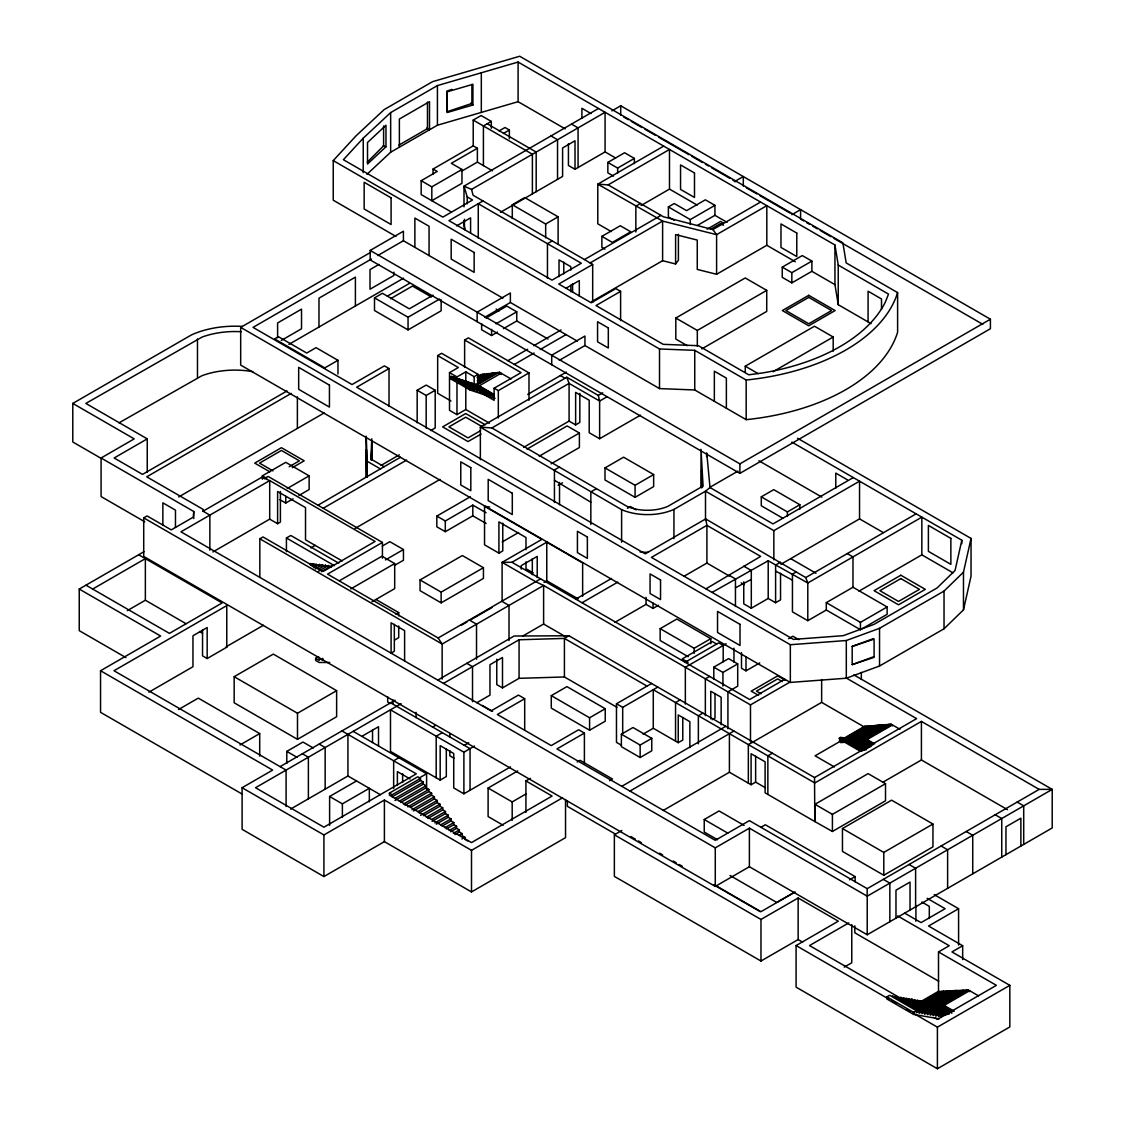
<?xml version="1.0" encoding="UTF-8"?>
<svg xmlns="http://www.w3.org/2000/svg" width="1125" height="1125" viewBox="0 0 1125 1125"><rect width="100%" height="100%" fill="white"/><g stroke="black" fill="none" stroke-linecap="round" stroke-linejoin="round"><path stroke-width="1.5" d="M867.136 896.245L867.22 888.666L1039.163 789.384L1052.213 789.384L1052.213 827.958L867.22 934.763L749.391 866.728L715.275 886.416L143.719 556.439L143.719 517.866L147.08 515.925L171.253 529.889L193.205 517.219L193.767 511.509L101.081 458.002L101.081 496.561L144.773 521.789M371.77 438.792L370.912 459.042L384.145 466.692L400.472 457.27M371.264 460.336L371.714 449.662L371.714 459.928M209.855 550.195L209.855 515.138L203.034 511.2L203.217 509.428L146.742 476.831L291.291 393.37M791.845 442.097L961.833 540.225L955.055 570.487L937.083 587.953L874.041 624.361L843.258 635.667L793.462 639.408L651.417 557.395L706.908 525.361L760.655 556.397L705.909 588.853M370.589 252.394L240.68 327.389L240.68 365.091L790.341 682.425L846.309 678.22L879.539 666.014L944.03 628.777L963.478 609.862L963.478 572.161L971.044 538.425L797.527 438.244M963.478 609.862L971.044 576.127L971.044 538.425M591.595 301.697L662.611 260.705L675.605 263.967L678.403 260.269L678.403 234.366M395.958 236.433L333.239 200.208L333.239 160.594L356.077 135.802L384.131 109.617L432.52 81.675L519.694 56.25L842.878 242.845L846.183 262.913L897.609 292.598L897.609 332.227A187.059 108 0 0 1 746.17 419.653L694.744 389.967L659.517 388.589L584.944 345.544L559.266 360.366M871.059 323.648L838.238 304.692L838.238 265.064L834.947 244.997L518.091 62.058L437.428 85.584L390.656 112.598L363.234 138.178L343.392 159.708L442.842 217.125L472.514 199.997L467.227 196.931L464.006 186.131L598.5 108.492M367.256 162.197L383.611 145.828L383.611 125.958M240.68 327.389L790.341 644.723L846.309 640.519L879.539 628.312L944.03 591.075L963.478 572.161M385.973 146.784L367.523 164.011L367.523 142.481L385.973 125.255L385.973 146.784L383.175 145.772M366.975 174.319L390.656 152.213L437.428 125.213L518.091 101.686L565.186 128.883M706.767 453.22L710.016 487.547L705.502 491.189L673.945 509.414A43.327 25.017 0 0 1 621.605 509.653L480.361 427.148L480.361 459.703M317.981 505.223L384.145 466.692M398.855 145.139L427.472 128.616L427.472 102.136M433.055 174.234L433.055 169.045L473.217 145.856L473.217 120.08L481.106 115.537L491.302 121.416L491.302 128.306M491.302 121.416L483.412 125.972L483.412 165.6M499.036 130.95L505.012 127.505L509.372 130.022L509.372 138.67M451.463 212.063L421.172 194.569L421.172 180.717L437.231 171.45L433.055 169.045M461.447 171.309L477.38 162.113L477.38 148.261L451.322 163.308L461.967 169.467L461.967 183.305L431.817 200.714L431.817 186.862L461.967 169.467M503.395 133.467L509.372 130.022M101.25 458.423L72.787 441.984L72.787 403.425L191.489 334.898A70.13 40.486 0 0 1 242.283 326.419M241.312 331.734A60.891 35.156 0 0 0 202.008 337.106L85.838 403.425L147.248 438.877L147.248 472.177M464.006 206.817L464.006 186.131L471.544 189.394L605.081 112.289L605.081 151.917L575.016 169.27L568.434 165.473L568.434 143.691M611.916 110.855L620.719 105.778L990.408 319.219L990.408 328.725L739.884 473.372L370.195 259.931L370.195 250.425L403.425 231.23L403.425 240.736L502.847 298.139M371.475 259.003L253.041 327.389L352.027 384.553L384.384 365.878L389.011 368.55L389.011 406.252M377.747 255.558L403.425 240.736M483.019 200.981L448.959 220.655L552.009 280.153L581.316 263.236L478.266 203.737L478.266 238.191M378.984 264.431L370.012 269.606L370.012 289.223L393.919 275.428L393.919 272.152M456.638 225.886L470.587 217.842L470.587 232.819M119.025 422.831L202.008 375.68A60.891 35.156 0 0 1 252.816 371.658M512.297 218.545L512.297 204.75L524.742 197.564L558.112 216.816L558.112 244.406M500.442 212.33L562.598 176.442L562.598 147.952L575.016 140.78L575.016 169.27M281.32 340.439L301.528 328.767L301.528 309.15L277.608 322.959L277.608 337.669M288.942 344.363L403.552 278.198M613.448 176.077L607.852 172.856L607.852 162.422L624.6 152.761L634.373 158.414L634.373 163.617M441.155 299.714L441.155 310.781L408.052 329.892L374.498 310.514L374.498 297.872L382.43 293.288L409.331 308.827L433.013 295.144M101.081 458.002L134.198 438.877L72.787 403.425M387.352 296.142L409.514 283.345M147.248 438.877L114.131 458.002L142.523 474.384L287.058 390.938M390.544 298.716L412.467 286.059L431.466 297.028M607.852 162.422L617.639 168.075L634.373 158.414M663.68 146.123L597.783 184.163L597.783 223.791L611.269 231.581M675.605 263.967L675.605 234.619L697.261 240.075L697.261 269.423L716.597 274.289L766.814 245.292L766.814 205.664L716.597 234.661L662.611 221.077L597.783 184.163L608.161 184.88L669.487 149.47L669.487 189.098L641.067 205.509M512.297 204.75L545.667 224.016L558.112 216.816M374.498 297.872L408.052 317.25L439.65 299.011M337.964 360.309L324.816 367.903L274.598 338.92L278.438 336.712L306.731 353.053L316.055 347.667L337.964 360.309L337.964 374.034M552.22 240.933L547.453 243.689L547.453 278.142M640.434 203.498L635.85 206.142L635.85 231.989M601.875 236.363L620.269 225.745L630.745 231.792L612.352 242.409L601.875 236.363L601.875 247.402L604.87 249.131M674.227 220.275L668.377 216.914L668.377 206.916L674.255 203.527L686.587 210.656L705.361 199.814L714.923 205.341L714.923 215.325L697.528 225.366M389.011 368.55L356.667 387.225L645.216 553.823L705.656 518.934L805.753 577.561L807.792 582.989L807.792 620.691L792.436 611.831L792.436 574.13L796.134 572.006M484.692 317.306L510.37 302.484L577.336 341.142M471.544 189.394L473.091 195.258L584.48 259.552L660.994 215.381M486.07 318.038L506.798 306.07L516.755 311.822L516.755 320.977L548.044 339.033M178.692 496.941L324.169 412.945M584.48 259.552L590.077 262.955L662.611 221.077L662.611 260.705M734.513 181.631L743.302 176.555L743.302 186.061M592.678 302.344L592.678 264.445L558.745 284.034L591.23 302.794L615.825 288.605L620.606 291.361L620.606 320.639M450.956 400.964L437.667 393.286L437.667 355.584L441.605 353.306L478.097 374.372L478.097 386.508L501.117 373.219L501.117 374.498M464.625 367.439L464.625 340.017L468.352 337.866L528.989 372.895L528.989 400.303M496.027 323.789L516.755 311.822M565.917 288.309L579.305 280.575L579.305 296.184M668.377 206.916L690.286 219.572L714.923 205.341M481.627 323.648L481.627 329.752L491.583 335.503L497.503 332.086M503.438 328.669L516.755 320.977M262.364 479.264L262.364 475.847L285.75 462.333L309.136 475.847L309.136 489.558L298.913 495.464M203.034 511.2L261.802 477.267L269.705 480.586L375.103 541.434L322.931 571.556L262.997 536.962L259.833 538.791L259.833 577.35M264.22 478.659L268.102 476.423L382.43 542.433L382.43 558.211M417.164 422.817L417.164 390.262L426.178 385.059L435.206 390.262L435.206 427.964L430.692 430.566M489.445 423.183L465.806 409.528L456.975 414.633L449.508 410.316L449.508 372.614L458.339 367.523L437.667 355.584M289.167 466.734L299.391 460.814L281.447 450.45L259.523 463.106L272.981 470.883M125.958 657.619L79.242 630.647L79.242 589.05L144.028 551.644M292.317 467.677L304.186 460.814L281.447 447.694L254.728 463.106L269.887 471.867M495.098 398.334L469.983 389.981L450 378.45L450 377.17L451.406 376.369L471.389 387.9L471.389 389.18L472.795 388.364L472.795 389.644L474.188 388.828L474.188 390.108L477 389.77L477 391.05L479.812 390.698L479.812 391.978L481.219 391.163L481.219 392.442L482.625 391.627L482.625 392.906L484.031 392.105L484.031 393.384L485.438 392.569L485.438 393.848L486.844 393.033L486.844 394.312L488.25 393.497L488.25 394.777L489.642 393.975L489.642 395.241L492.455 394.903L492.455 396.183L493.861 395.367L493.861 396.647M707.161 229.177L720.548 221.442L723.375 223.073M452.812 378.113L454.219 377.297L474.188 388.828M710.55 229.331L720.548 223.566L723.488 225.253M478.097 374.372L474.159 376.65L465.806 371.827L456.975 376.931L449.508 372.614M475.594 389.292L455.625 377.761L454.219 378.577L454.219 377.297M608.161 184.88L663.384 216.759L712.913 229.57L760.556 202.05M417.164 390.262L426.178 395.466L435.206 390.262M92.672 589.05L145.364 558.633L145.364 600.216L186.005 623.686M457.017 379.505L458.423 378.703L478.406 390.234M482.625 391.627L462.642 380.095L461.236 380.911L461.236 379.631L481.219 391.163M620.606 291.361L596.011 305.564L663.173 344.334L698.4 345.698L748.772 374.794L762.412 372.966A178.791 103.219 0 0 0 885.389 301.978L888.525 294.103L838.238 265.064M464.048 381.839L465.455 381.037L485.438 392.569M478.167 376.073L481.05 374.414L481.05 375.694M466.861 382.781L468.267 381.966L488.25 393.497M477.112 377.522L482.864 374.189L486.52 375.019L486.52 373.739L477.886 378.731M477.506 378.127L484.692 373.964M507.853 360.675L527.625 349.256M533.714 345.741L561.08 329.934M287.213 488.503L309.136 475.847M469.673 383.709L471.08 382.894L491.048 394.439M478.28 379.336L488.348 373.514L490.163 374.569L490.163 373.289L477.225 380.77M492.455 394.903L472.486 383.372L471.08 384.173L471.08 382.894M477.605 381.375L491.991 373.064L495.647 373.894M477.998 381.98L493.819 372.839M473.878 385.116L475.284 384.3L493.847 395.016M476.944 383.414L495.647 372.628M477.323 384.019L497.461 372.403L499.289 373.444L499.289 372.178L511.102 378.998M450 377.17L469.983 388.702L471.389 387.9M477.717 384.623L499.289 372.178M514.35 364.444L534.136 353.025M540.211 349.509L566.072 334.575M279.9 499.683L285.75 503.058L293.062 498.839M791.803 214.706L800.592 209.63L800.592 219.136L803.63 220.894M481.289 392.906L494.128 400.331L494.128 388.195L521.1 372.628L464.625 340.017M212.85 551.967L269.705 519.145L277.608 523.716L280.406 522.098L280.406 491.555M494.128 388.195L498.319 390.6L528.989 372.895M127.308 610.65L145.364 600.216M381.136 465.356L399.291 454.866M323.227 508.247L406.603 460.111M527.723 394.425L566.395 372.094M286.425 551.7L286.425 537.989L290.784 535.472L338.723 563.147M579.825 393.398L579.825 422.466L575.634 424.884L575.634 392.4L589.205 400.233L589.205 432.717L599.625 438.736L599.625 401.034L598.275 395.409L566.803 377.241L480.361 427.148L491.892 427.95L627.145 506.461A34.327 19.814 0 0 0 667.8 506.391L703.069 486.028L701.002 449.325L701.002 487.027M480.628 430.636L468.042 437.906L448.945 426.881L465.736 417.192L481.894 426.53M687.291 345.698L675.816 339.075L675.816 318.038L745.228 277.959L766.73 290.377L766.73 311.414L701.845 348.877M481.05 434.053L468.042 441.562L442.631 426.881L465.736 413.55L485.17 424.772M491.892 427.95L569.081 383.4L599.625 401.034L607.191 396.675M811.884 271.308L791.845 282.881L782.255 277.341L782.255 267.131L802.28 255.572L811.884 261.098L811.884 271.308L834.947 284.625L838.238 304.692M310.866 547.889L315.169 545.4M242.452 794.25L100.547 712.322L100.547 670.739L160.636 636.047L79.242 589.05M782.255 267.131L791.845 272.672L811.884 261.098M675.816 318.038L697.317 330.441L766.73 290.377M355.064 528.427L439.959 479.419M202.542 630.042L202.542 655.861L207.169 658.533L226.772 647.212L226.772 605.616L113.991 670.739L286.087 770.091L286.087 806.484M598.275 395.409L602.719 392.836M310.542 565.425L313.397 563.78L319.387 565.861L319.387 564.483L322.383 566.212L322.383 564.834L325.378 566.564L325.378 565.186L328.373 566.916L328.373 565.538L331.383 567.267M312.117 566.592L316.392 564.131M313.692 567.773L319.387 564.483M523.673 447.314L569.081 421.102L575.634 424.884M315.267 568.941L322.383 564.834M318.262 569.292L325.378 565.186M526.992 449.1L567.127 425.925L579.389 433.013L579.389 447.511L551.138 463.823M318.403 571.289L328.373 565.538M321.398 571.641L331.383 565.889M382.43 542.433L327.53 574.13L438.145 637.987L442.153 644.048L442.153 679.106M382.373 546.019L389.869 541.688L403.453 549.534L403.453 560.25L394.467 565.439M539.255 456.187L579.389 433.013M486.098 523.491L472.809 515.812L445.303 531.689L436.823 526.809L436.823 516.094L470.292 496.772M339.623 580.641L381.952 556.214L394.692 563.569L394.692 588.628L372.009 601.72M263.475 625.247L226.097 646.833L226.772 647.212M148.922 692.156L192.966 666.731L192.966 635.752L207.169 627.553L207.169 658.533M436.823 516.094L445.303 520.988L472.809 505.111L486.098 512.775M385.467 559.927L403.453 549.534M599.625 438.736L640.505 415.139M559.519 467.002L554.442 469.927L554.442 502.495M350.845 588.881L394.692 563.569M745.27 372.502L745.27 366.187L814.486 326.222L833.189 337.022L833.189 351.211M558.141 485.325L562.514 482.808M234.169 676.702L273.305 654.103L336.628 690.666L336.628 716.737L297.492 739.336L234.169 702.773L234.169 676.702L297.492 713.25L336.628 690.666M178.552 709.509L198.281 698.119L259.706 733.584L259.706 756.183M604.997 467.916L623.587 457.186L653.653 474.553L653.653 486.591L635.077 497.334L604.997 479.967L604.997 467.916L635.077 485.283L653.653 474.553M772.987 371.77L833.189 337.022M420.047 579.952L462.347 555.539L483.441 567.717L483.441 578.419L441.141 602.845L420.047 590.667L420.047 579.952L441.141 592.13L483.441 567.717M502.186 541.969L518.569 532.505M596.377 488.7L590.836 491.892L590.836 524.461M329.752 662.484L319.219 662.484L315.619 660.403L315.619 658.322L318.6 656.606M489.642 506.995L484.538 506.278L484.538 544.837L498.909 553.134L502.777 550.898L502.777 523.125M395.916 614.208L398.714 612.605L398.714 615.938M502.102 600.905L502.102 562.345L511.945 562.289L546.764 542.194L582.638 562.922L582.638 596.222M394.523 640.083L398.714 637.664L398.714 625.964M627.469 508.275L630.436 506.559L636.188 509.878M239.977 744.975L259.706 733.584M438.145 637.987L540.605 578.841M370.195 250.425L739.884 463.866L990.408 319.219M461.025 625.416L466.917 622.013M469.856 620.311L491.948 607.57M544.036 582.342L546.764 580.767L578.152 598.894M709.594 487.477L737.972 471.108M286.791 763.397L286.791 751.402L302.977 742.05L313.27 747.998M565.538 799.509L565.538 837.647L471.502 891.928L384.398 841.641L323.916 876.558L242.1 829.322L242.1 787.725L272.644 770.091L100.547 670.739M280.097 766.631L395.128 700.214M575.747 599.133L611.466 578.503M437.766 680.105L514.139 636.005L568.955 635.78L814.542 777.572L814.795 821.531L832.416 831.473L885.516 800.803L885.516 783.689L868.106 773.634L814.992 804.291L814.992 821.419M401.119 703.673L255.544 787.725L323.916 827.198L416.306 773.859L341.944 730.927M783.028 518.33L761.288 505.772L761.288 496.842L773.733 489.656L799.847 504.717L799.847 509.189M522.548 636.188L543.614 624.023L564.722 636.216M582.047 602.761L617.766 582.145M443.489 683.409L519.061 639.773L564.413 638.409L568.955 635.78M362.447 736.003L378.52 726.722L378.52 746.03M761.288 496.842L787.387 511.917L799.847 504.717M853.298 477.563L773.016 523.913L710.016 487.547M684.253 576.141L706.908 563.062L729.295 576M290.545 809.114L347.934 775.983L380.377 794.714M432.577 727.116L435.572 725.386M614.784 622.42L646.031 604.378L653.034 608.414L658.448 605.292M705.502 520.327L705.502 491.189L773.845 530.648L859.542 481.177L859.542 518.878L780.862 564.3M476.887 702.689L489.966 695.138L489.966 664.706L502.495 657.478L502.495 687.909L496.772 684.605L496.772 659.236M502.495 687.909L519.061 678.333L564.413 676.969L617.006 707.33M329.611 825.356L329.611 796.486L356.569 780.933M398.897 757.744L393.652 760.781L393.652 788.513M442.35 732.656L436.191 736.214L436.191 777.811M329.611 796.486L342.38 803.855L369.337 788.302L369.337 801.872M524.7 730.266L524.7 698.709L497.348 714.502L551.208 745.594L578.644 729.759L584.395 733.078L584.395 762.877M712.083 592.425L768.206 560.756L807.792 582.989L921.839 517.148L921.839 554.85L858.98 591.145M688.247 656.719L660.164 640.505L660.164 628.664L676.828 619.031L710.831 638.663L710.831 643.739M780.539 562.177L775.603 565.031L775.603 602.733L780.539 599.878L780.539 573.216M464.288 745.327L468.788 742.739M551.278 695.658L566.93 686.616L605.236 708.736L605.236 721.195L589.584 730.237L551.278 708.117L551.278 695.658L589.584 717.778L605.236 708.736M525.923 812.461L525.923 780.933L552.094 796.05L471.502 842.583L389.433 795.206L389.433 793.125L417.741 776.784L420.511 778.387L420.511 780.455L423.295 782.058L423.295 784.139L426.066 785.742L426.066 787.823L428.836 789.427L428.836 791.508L431.606 793.111L431.606 795.192L434.391 796.781L434.391 798.863L437.161 800.466L437.161 802.547L439.931 804.15L439.931 806.231L442.716 807.834L442.716 809.916L445.486 811.519L445.486 813.586L448.256 815.189L448.256 817.27L451.027 818.873L451.027 820.955L453.811 822.558L453.811 824.639L456.581 826.242L456.581 828.323L459.352 829.912L459.352 831.994L462.122 833.597L462.122 835.678L464.906 837.281L464.906 839.362L467.677 840.966M419.175 778.036L426.6 773.747L426.6 789.342M446.316 748.997L446.316 776.545L440.17 780.103L390.488 751.416L390.488 709.819L463.894 752.203L474.539 746.058M389.433 793.125L392.217 794.728L420.511 778.387M242.1 787.725L323.916 834.961L384.398 800.044L471.502 850.345L562.514 797.808M420.511 780.455L392.217 796.795L392.217 794.728M394.988 798.398L423.295 782.058M394.988 800.48L423.295 784.139M399.248 801.225L426.066 785.742M400.739 802.448L426.066 787.823M403.509 804.052L428.836 789.427M405 805.261L428.836 791.508M743.752 581.836L743.752 603.858L751.303 608.217L768.206 598.458L775.603 602.733M407.77 806.864L431.606 793.111M805.753 577.561L916.116 513.844M410.752 807.23L431.606 795.192M412.045 809.691L434.391 796.781M660.164 628.664L694.153 648.281L710.831 638.663M413.536 810.914L434.391 798.863M417.797 811.645L437.161 800.466M419.288 812.869L437.161 802.547M685.097 662.259L718.692 642.867L723.192 645.455L723.192 661.725M420.567 815.33L439.931 804.15M621.45 745.214L616.472 742.345L616.472 703.772L651.6 683.494M423.548 815.695L439.931 806.231M440.17 780.103L440.17 745.65L453.727 753.483L453.727 787.922L463.894 793.8L510.511 766.898M726.103 643.767L685.35 667.294L685.35 704.109M426.319 817.298L442.716 807.834M427.809 818.508L442.716 809.916M616.472 703.772L622.688 707.358L657.816 687.08M432.07 819.253L445.486 811.519M503.156 825.244L488.109 816.553L488.109 788.034L517.725 770.934M584.395 733.078L556.959 748.927L715.275 840.319L749.391 820.631L867.22 888.666M432.07 821.334L445.486 813.586M434.855 822.938L448.256 815.189M436.345 824.147L448.256 817.27M440.606 824.892L451.027 818.873M713.798 679.148L713.798 667.153L728.578 658.617L737.705 663.891L737.705 686.18L727.917 691.861L727.917 728.677M826.298 610.003L826.298 602.648L852.989 587.25L887.133 606.966L887.133 614.306L860.442 629.719L826.298 610.003L807.792 620.691M442.097 826.116L451.027 820.955M444.867 827.719L453.811 822.558M525.923 780.933L530.353 778.373M709.58 676.392L705.347 678.839L705.347 715.655M446.358 828.942L453.811 824.639M449.128 830.531L456.581 826.242M713.798 667.153L722.925 672.427L737.705 663.891M450.619 831.755L456.581 828.323M680.091 699.947L675.548 702.562L675.548 741.136M621.38 734.217L632.981 727.523L651.755 738.352L651.755 750.811L640.153 757.519L621.38 746.677L621.38 734.217L640.153 745.059L651.755 738.352M788.569 638.705L792.886 636.216L798.905 639.689M453.389 833.358L459.352 829.912M577.195 761.991L580.092 760.331L612.492 779.034L609.609 780.708M454.88 834.581L459.352 831.994M488.109 788.034L512.184 801.928L525.923 793.997M459.155 835.327L462.122 833.597M741.502 652.612L741.502 668.264L745.988 670.852L759.783 662.892M643.12 734.119L653.273 728.269L678.234 742.683L682.777 740.053L682.777 717.525M461.925 838.997L464.906 837.281M702.928 713.123L698.372 715.753L698.372 743.794M826.298 602.648L860.442 622.364L887.133 606.966M712.181 719.719L715.008 718.087L715.008 693.97M784.631 679.331L749.644 699.525L511.945 562.289M484.538 506.278L541.87 539.381L502.102 562.345L535.641 581.695L543.614 585.464L750.487 704.897L789.848 682.172M621.773 786.333L725.752 726.314M629.972 791.072L733.95 731.039M752.878 741.966L748.336 744.595L748.336 783.155M751.992 742.584L821.644 702.38L864.647 727.2L864.647 726.286L870.202 726.75M802.603 942.159L798.145 939.572L760.978 961.031L614.362 876.389L614.362 834.806L621.802 830.517M663.117 810.506L729.408 772.228L751.092 784.744L755.634 782.128L765.45 787.781M772.397 753.23L767.855 755.859L767.855 794.419M860.47 751.331L839.334 739.111L839.334 738.197L840.713 737.395L863.381 750.473M863.255 749.728L842.105 737.508L840.713 738.309L840.713 737.395M864.647 749.841L843.497 737.62L842.105 738.422L842.105 737.508M864.647 726.286L843.497 738.548L843.497 737.62M717.497 839.686L704.236 832.036L704.236 819.52L719.072 810.942L744.117 825.413M845.184 738.211L866.039 726.173M839.123 741.938L815.091 755.817L834.398 766.955M865.913 749.194L846.281 737.859L844.889 738.661L844.889 737.733L866.039 749.953M846.633 737.606L855.717 732.361M858.642 730.673L861.666 728.916M867.431 726.061L842.105 740.672L842.105 741.6L839.334 740.897L840.713 742.627L847.322 742.078M860.077 730.533L864.548 727.945M865.8 748.434L847.673 737.972L846.281 738.773L846.281 737.859M846.478 738.844L868.823 725.948M852.441 736.327L861.37 731.166M865.842 728.578L868.823 726.862M849.262 738.619L871.594 725.723L875.77 726.3L875.77 725.386L877.163 726.188L877.163 725.259L878.555 726.075L878.555 725.147L879.933 725.948L879.933 725.034L881.325 725.836L881.325 724.922L882.717 725.723M867.178 748.547L849.066 738.084L849.066 738.998L850.444 738.197L867.066 747.788M850.655 738.506L872.986 725.611M850.753 738.675L853.72 736.959M856.702 735.23L859.683 733.514M862.664 731.798L871.594 726.638L871.594 725.723M850.444 739.111L851.836 738.309L868.458 747.9M852.033 738.394L874.378 725.498M852.131 738.563L855.113 736.847M858.094 735.117L861.075 733.402M865.547 730.828L868.514 729.098M853.425 738.281L875.77 725.386M853.523 738.45L857.995 735.862M860.977 734.147L863.958 732.431M866.925 730.702L869.906 728.986M853.327 739.027L877.163 725.259M853.228 739.336L854.62 738.534L869.723 747.253M856.406 737.48L859.388 735.75M862.369 734.034L865.336 732.319M853.228 739.772L878.555 725.147M857.798 737.367L860.78 735.638M863.747 733.922L868.219 731.334M871.2 729.619L874.181 727.903M869.597 746.494L856.013 738.647L854.62 739.448L854.62 738.534M854.62 739.659L879.933 725.034M854.719 739.828L863.648 734.667M866.63 732.952L869.611 731.222M872.592 729.506L875.573 727.791M856.013 738.647L856.013 739.561L881.325 724.922M856.013 739.561L857.405 738.759L870.989 746.606M862.059 736.27L865.041 734.555M868.022 732.839L872.494 730.252M875.475 728.536L878.442 726.82M857.405 739.434L882.717 724.809L884.109 725.611L881.128 727.341M870.877 745.847L858.783 738.872L857.405 739.673L857.405 738.759M863.452 736.158L873.886 730.139M876.853 728.423L879.834 726.708M858.783 739.322L884.109 724.697L888.272 725.273L888.272 724.359L889.664 725.161L889.664 724.247L891.056 725.048L891.056 724.134L900 729.295M870.75 745.088L860.175 738.984L858.783 739.786L858.783 738.872M885.502 724.584L860.175 739.209L864.591 741.755M860.273 739.378L864.745 736.791M869.217 734.217L878.147 729.056M860.175 739.898L886.894 724.472M873.408 744.553L864.352 739.322L862.959 740.123L862.959 738.97L888.272 724.359M866.039 737.423L874.969 732.263M877.95 730.547L885.403 726.244M862.959 738.97L864.352 739.786L864.352 738.858L889.664 724.247M868.922 736.453L871.889 734.738M874.87 733.008L883.814 727.861M892.448 725.85L892.448 724.936L865.744 740.348L865.744 738.745L891.056 724.134M864.352 739.786L867.333 738.056M870.3 736.341L873.281 734.625M883.716 728.606L889.664 725.161M868.725 737.944L865.744 739.659L864.352 738.858M879.145 731.925L882.127 730.209M885.094 728.494L891.056 725.048M814.542 777.572L916.622 718.636L845.761 677.742M1039.163 789.384L921.417 721.406L814.795 782.958L653.273 689.709L653.273 728.269M143.719 517.866L715.275 847.856L749.391 828.169L867.22 896.189L1052.213 789.384L853.861 674.873M761.161 827.17L765.337 824.766L855.113 876.586L855.113 881.789M882.914 782.198L921.417 759.98L1007.452 809.648M814.992 804.291L832.416 814.359L885.516 783.689M842.456 828.548L891.605 800.17L932.948 824.034L932.948 846.872L883.786 875.25L842.456 851.386L842.456 828.548L883.786 852.412L932.948 824.034M794.138 892.42L776.742 902.461L730.013 875.475M795.164 891.942L760.978 911.686L714.066 884.602M614.362 834.806L760.978 919.448L798.145 897.989L838.322 921.178L796.092 945.562L796.092 987.159L937.406 1068.75L1009.828 1026.942L1009.828 985.345L951.947 951.933L962.677 945.731L962.677 959.597M849.544 879.806L855.113 876.586M848.742 922.922L809.522 945.562L924.708 1012.163L924.708 1014.244L927.492 1012.641L927.492 1014.722L930.262 1013.119L930.262 1015.2L933.033 1013.597L933.033 1015.678L935.803 1014.075L935.803 1016.156L938.588 1014.553L938.588 1016.634L941.358 1015.031L941.358 1017.112M844.228 967.134L851.766 962.775L851.766 924.652M958.584 945.098L958.584 908.705L928.561 926.03L962.677 945.731M938.503 993.516L938.503 951.933L949.233 945.731L897.581 915.905M939.122 1018.814L913.612 1014.413L886.866 998.972L886.866 996.891L889.636 995.288L916.397 1010.728L916.397 1012.809L919.167 1011.206L919.167 1013.287L921.938 1011.684L921.938 1013.766L924.708 1012.163M897.961 998.803L900.745 997.2L927.492 1012.641M903.516 999.759L906.286 998.156L933.033 1013.597M909.056 1000.716L911.841 999.113L938.588 1014.553M917.381 1002.15L920.152 1000.547L945.422 1015.13M920.672 1001.644L938.503 991.35L940.064 992.25M922.163 1001.756L940.064 991.266M923.78 1001.475L941.611 991.181L941.611 992.166M925.2 1000.828L928.167 999.113M931.148 997.397L934.116 995.681M925.341 1001.391L943.172 991.097L944.733 991.997L944.733 991.027L925.411 1002.178M926.761 1000.744L935.677 995.597M934.256 997.228L937.223 995.512M925.481 1002.952L946.28 990.942L947.841 991.842L947.841 990.858L949.402 991.758L949.402 990.773L950.962 991.673L950.962 990.689L952.509 991.589L952.509 990.619L954.07 991.519L954.07 990.534L955.631 991.434L955.631 990.45L960.3 991.181L951.384 996.328M929.869 1000.575L940.275 994.57M927.042 1002.867L947.841 990.858M932.906 999.647L935.887 997.931M938.855 996.202L941.822 994.486M928.589 1002.783L949.402 990.773M928.519 1002.994L931.5 1001.278M934.467 999.562L937.434 997.847M886.866 996.891L913.612 1012.331L916.397 1010.728M930.15 1002.712L950.962 990.689M930.08 1002.909L933.047 1001.194M943.453 995.189L949.402 991.758M931.711 1002.628L952.509 990.619M933.117 1001.967L936.098 1000.252M939.066 998.536L947.981 993.389M931.781 1003.402L954.07 990.534M934.678 1001.883L943.594 996.736M946.575 995.02L949.542 993.305M931.852 1004.175L955.631 990.45M942.188 998.381L945.155 996.666M948.122 994.95L952.58 992.377M933.413 1004.091L957.178 990.366M945.225 997.439L948.192 995.723M951.173 994.008L954.141 992.292M934.959 1004.02L958.739 990.295M940.837 1000.786L943.805 999.07M946.786 997.355L949.753 995.639M936.52 1003.936L960.3 990.211M936.45 1004.133L939.417 1002.417M942.398 1000.702L945.366 998.986M938.081 1003.852L961.847 990.127L964.969 990.942L964.969 989.958L938.222 1005.398M938.011 1004.062L940.978 1002.347M938.152 1004.625L963.408 990.042M946.997 999.689L955.913 994.542M958.88 992.827L961.847 991.111M938.152 1005.609L951.525 997.889M954.492 996.173L957.459 994.458M960.441 992.742L963.408 991.027M939.769 1005.328L966.516 989.887L968.077 990.773L968.077 989.803L978.553 995.85M944.156 1002.952L947.137 1001.236M956.053 996.089L959.02 994.373M941.33 1005.244L968.077 989.803M953.142 998.578L956.123 996.862M959.091 995.147L962.058 993.431M948.755 1001.939L951.736 1000.223M954.703 998.508L957.67 996.792M942.891 1006.144L969.637 990.703L969.637 991.673M913.092 1013.119L937.406 1027.153L1009.828 985.345M735.455 587.812L751.303 579.403M852.188 646.425L874.097 639.127L874.097 657.337L852.188 664.636L852.188 646.425L873.563 638.578M852.188 664.636L873.563 656.789M451.927 89.409L446.92 91.069L446.92 111.769L471.895 103.444L471.895 84.473M472.922 105.005L447.159 112.528L447.159 91.828L472.922 84.305L472.922 105.005L471.066 102.881M333.239 160.594L659.517 348.975L694.744 350.339L746.17 380.025A187.059 108 0 0 0 897.609 292.598M450 378.45L454.711 380.011M775.603 571.078L792.436 580.177M623.742 117.042L628.284 119.658M631.308 121.402L641.897 127.519M644.934 129.262L655.523 135.38M658.547 137.137L688.823 154.603M691.847 156.361L702.436 162.478M705.473 164.222L708.497 165.966M711.52 167.709L729.689 178.2M732.712 179.944L735.736 181.702M746.325 187.805L756.872 193.894M759.881 195.638L790.031 213.047M806.667 222.637L809.705 224.395M812.742 226.153L817.284 228.783M820.322 230.541L830.953 236.672M833.991 238.43L982.814 324.337M590.991 113.541L581.892 108.295L581.892 118.364M571.486 124.087L578.067 127.884L578.067 167.513M605.081 151.917L615.586 157.978M669.487 189.098L697.205 205.102M714.923 215.325L727.087 222.356M766.814 245.292L795.333 261.759M550.955 135.942L557.536 139.739L557.536 179.367M487.209 123.778L536.189 152.058L536.189 191.686M473.217 120.08L532.392 154.252L532.392 193.88M473.217 145.856L477.38 148.261M426.586 128.095L429.497 129.783L429.497 101.658L399.375 119.039L399.375 147.178M477.38 162.113L492.497 170.845M590.077 262.955L592.678 264.445M745.27 366.187L758.208 373.669M421.172 180.717L431.817 186.862M847.364 479.798L835.777 473.105L835.777 488.236M496.153 309.08L499.191 310.837M758.883 460.758L821.827 497.095M859.542 518.878L883.364 532.631M921.839 554.85L952.945 572.808M560.405 375.553L564.919 378.169M847.266 553.584L852.989 556.903L852.989 587.25M790.692 558.633L815.991 573.244M478.097 385.242L493.805 394.298M493.819 394.65L476.691 384.764L475.284 385.58L475.284 384.3M493.861 395.367L473.878 383.836L472.486 384.652L472.486 383.372M489.642 393.975L469.673 382.43L468.267 383.245L468.267 381.966M486.844 393.033L466.861 381.502L465.455 382.317L465.455 381.037M484.031 392.105L464.048 380.559L462.642 381.375L462.642 380.095M485.367 392.78L489.642 395.241M479.812 390.698L459.83 379.167L458.423 379.969L458.423 378.703M477 389.77L457.017 378.225L455.625 379.041L455.625 377.761M472.795 388.364L452.812 376.833L451.406 377.634L451.406 376.369M454.261 379.294L457.116 380.939M743.752 566.156L751.303 570.516L751.303 608.217M729.281 575.367L735.455 578.925L735.455 606.459M741.248 582.891L744.23 584.62M1017.183 802.083L1023.708 805.852L1023.708 844.411M871.594 726.638L870.202 725.836L847.673 738.886L847.673 737.972M785.039 680.119L777.684 675.872L751.219 691.158L758.573 695.405M782.241 681.525L777.684 678.895L756.45 691.158L761.006 693.773M716.723 644.105L712.294 641.559L682.214 658.927L688.106 662.33M865.744 738.745L874.688 743.906M873.295 743.794L865.744 739.434L864.352 740.236L871.903 744.595M995.203 814.767L1001.742 818.536L1001.742 857.095M872.016 744.441L862.959 739.209L861.567 740.011L861.567 739.097L872.142 745.2M861.694 740.77L867.727 744.258M860.414 741.417L869.484 746.648M859.036 741.305L862.045 743.048M865.069 744.792L868.092 746.536M868.331 747.141L853.228 738.422L851.836 739.223L856.364 741.839M856.125 740.32L859.148 742.064M863.677 744.68L866.7 746.423M854.733 740.208L857.756 741.952M860.78 743.695L863.803 745.439M859.388 743.583L862.411 745.327M849.066 738.998L852.075 740.742M855.098 742.486L858.122 744.23M861.145 745.973L865.673 748.589M366.3 437.653L367.13 461.236L380.644 469.041M852.202 741.502L856.73 744.117M859.753 745.861L864.281 748.477M850.809 741.389L861.384 747.492M849.417 741.277L852.441 743.02M855.464 744.764L864.52 749.995M846.52 740.292L851.048 742.908M854.072 744.652L863.142 749.883M845.128 740.166L854.198 745.411M842.231 739.181L845.255 740.925M849.783 743.541L858.839 748.786M839.334 738.197L861.989 751.289M533.194 572.934L525.98 568.758L525.98 561.825M966.206 831.516L972.731 835.284L972.731 873.844M941.091 846.014L947.616 849.783L947.616 888.342M501.75 601.256L509.006 605.447L509.006 640.505M647.058 686.123L564.413 638.409L564.413 676.969M262.364 475.847L266.752 478.378M909.084 864.492L915.609 868.261L915.609 906.82M469.28 620.016L476.522 624.192L476.522 659.25M814.795 821.531L765.113 792.844L765.113 761.822L751.092 753.736L751.092 784.744M934.228 894.642L958.584 908.705M927.141 898.312L945.141 908.705L921.08 922.598L904.57 913.078M342.141 560.967L305.522 539.831L305.522 507.6L277.608 491.484L277.608 523.716M883.308 879.37L889.847 883.139L889.847 921.698M921.867 902.053L929.306 906.342L929.306 918.534M286.425 537.989L334.378 565.664M376.116 599.555L398.714 612.605M259.833 538.791L442.153 644.048L543.614 585.464L543.614 624.023M466.805 663.342L472.528 666.647L472.528 701.705M524.7 698.709L518.442 695.081L491.077 710.887L180.942 531.83L269.705 480.586L269.705 519.145M938.503 951.933L996.384 985.345L937.406 1019.391L934.397 1017.661M704.236 819.52L727.805 833.133M482.386 705.487L492.539 711.352M938.742 981.267L854.817 932.808L854.817 925.805M942.356 1004.372L954.239 1011.234M939.572 1003.894L952.945 1011.614M936.802 1003.416L951.666 1011.994M934.031 1002.938L951.862 1013.231M931.261 1002.459L949.092 1012.753M928.477 1001.981L949.289 1013.991M925.706 1001.503L947.995 1014.37M922.936 1001.025L946.702 1014.75M917.381 1000.069L944.128 1015.509M914.611 999.591L941.358 1015.031M630.83 836.55L635.372 839.166M638.395 840.923L641.433 842.667M659.587 853.144L662.611 854.902M673.2 861.019L676.237 862.762M679.261 864.506L682.284 866.25M716.456 886.388L760.162 911.63M909.056 998.634L935.803 1014.075M138.642 554.752L222.131 602.944L169.439 633.375L85.95 585.169M315.619 658.322L319.219 660.403L319.219 658.322L322.833 660.403L322.833 658.322M903.516 997.678L930.262 1013.119M390.642 702.816L470.053 748.659L470.053 790.256M390.305 703.519L387.675 702L387.675 696.811M615.473 834.117L567.38 806.344L567.38 801.155M895.191 996.244L921.938 1011.684M892.42 995.766L919.167 1011.206M796.092 945.562L888.778 999.084M891.816 1000.842L896.372 1003.472M907.017 1009.617L910.055 1011.361M454.148 758.278L449.831 755.789L449.831 750.656M199.561 631.505L202.57 633.248M353.18 731.348L426.6 773.747M410.048 778.936L397.378 771.609L397.378 785.475M319.163 744.075L325.153 747.534L325.153 789.131M302.386 753.764L308.377 757.223L308.377 798.82M286.791 751.402L297.098 757.336M554.442 480.248L590.836 502.214M712.913 229.57L716.597 234.661L716.597 274.289M566.803 377.241L569.081 383.4L569.081 421.102M465.384 230.386L464.006 225.759L464.006 220.598M705.656 518.934L706.908 525.361L706.908 563.062M366.328 477.112L366.061 436.163M1020.867 846.042L1020.867 818.184L1005.961 826.791L1005.961 854.663M966.516 989.887L966.516 990.858M961.833 540.225L961.833 543.656M946.28 990.942L946.28 991.913M944.03 591.075L944.03 628.777M943.172 991.097L943.172 992.081M937.406 1027.153L937.406 1068.75M921.417 721.406L921.417 759.98M915.919 905.583L915.919 921.248M913.612 1012.331L913.612 1014.413M911.841 999.113L911.841 1001.194M910.027 910.041L910.027 882.084L895.978 890.198L895.978 918.155M883.786 852.412L883.786 875.25M881.508 309.206L881.508 298.969L868.078 291.22L868.078 321.919M879.539 628.312L879.539 666.014M867.136 739.547L867.136 740.475M867.22 896.189L867.22 934.763M861.328 672.384L861.328 679.402M860.442 622.364L860.442 629.719M860.175 738.984L860.175 740.123M846.309 640.519L846.309 678.22M843.497 740.559L843.497 741.473M834.947 244.997L834.947 284.625M832.416 814.359L832.416 831.473M821.644 679.584L821.644 702.38M798.145 897.989L798.145 939.572M791.845 272.672L791.845 282.881M790.341 644.723L790.341 682.425M787.387 511.917L787.387 516.375M773.845 530.648L773.845 559.786M768.206 560.756L768.206 598.458M760.978 919.448L760.978 961.031M755.634 756.281L755.634 782.128M750.487 704.897L750.487 741.713M749.391 828.169L749.391 866.728M746.17 380.025L746.17 419.653M745.988 656.944L745.988 670.852M739.884 463.866L739.884 473.372M733.964 648.225L733.964 662.147M729.408 733.669L729.408 772.228M726.37 408.22L726.37 378.127L714.347 371.194L714.347 401.288M722.925 672.427L722.925 686.138M721.153 724.809L721.153 697.247L710.775 691.242L710.775 718.819M715.275 847.856L715.275 886.416M706.613 453.22L706.613 456.652M702.408 487.434L701.648 470.447L701.648 487.912M697.317 330.441L697.317 346.233M694.744 350.339L694.744 389.967M694.153 648.281L694.153 653.372M690.286 219.572L690.286 224.564M689.864 747.661L689.864 721.659L678.234 714.952L678.234 742.683M673.945 509.414L673.945 538.552M659.517 348.975L659.517 388.589M653.034 603.155L653.034 608.414M646.031 597.361L646.031 604.378M640.153 745.059L640.153 757.519M635.077 485.283L635.077 497.334M622.688 707.358L622.688 733.458M621.605 509.653L621.605 542.208M620.719 105.778L620.719 115.284M617.639 168.075L617.639 173.278M589.584 717.778L589.584 730.237M584.944 345.544L584.944 336.038L551.714 355.219L551.714 364.725M572.583 283.627L572.583 292.289M570.853 270.056L570.853 266.709L559.027 259.889L559.027 276.609M570.853 285.103L570.853 291.797M563.794 262.153L563.794 273.853M559.519 482.456L559.519 504.703M546.764 542.194L546.764 580.767M545.667 224.016L545.667 237.811M537.216 577.491L537.216 556.411L521.227 565.636L521.227 569.152M532.322 558.858L532.322 574.678M525.98 549.661L525.98 537.511L498.909 521.888L498.909 553.134M519.061 639.773L519.061 678.333M518.091 62.058L518.091 101.686M512.184 801.928L512.184 820.378M510.37 302.484L510.37 292.978L477.141 312.173L477.141 321.68M498.319 390.6L498.319 418.022M491.991 373.064L491.991 374.344M491.583 329.4L491.583 335.503M482.864 374.189L482.864 375.469M481.317 72.787L481.317 112.416M474.159 376.65L474.159 383.583M472.809 505.111L472.809 515.812M471.502 850.345L471.502 891.928M469.983 388.702L469.983 389.981M467.227 196.931L467.227 203.822M465.806 371.827L465.806 382.12M465.806 387.253L465.806 409.528M464.47 219.305L464.47 229.289M463.894 752.203L463.894 793.8M456.975 382.064L456.975 414.633M449.831 733.542L449.831 736.973M445.303 520.988L445.303 531.689M441.141 592.13L441.141 602.845M437.428 85.584L437.428 125.213M429.061 255.544L429.061 226.266L414.872 218.067L414.872 247.345M426.178 395.466L426.178 428.034M416.095 712.364L416.095 717.567M408.052 317.25L408.052 329.892M404.606 660.923L404.606 630.619L391.092 622.814L391.092 653.133L394.327 651.263L394.327 624.319M402.623 773.775L402.623 782.438M392.934 699.834L392.934 703.308M390.656 112.598L390.656 152.213M384.398 800.044L384.398 841.641M372.53 730.28L372.53 742.57M372.052 440.803L372.052 460.083M367.13 461.236L367.13 477.014M366.764 477.366L366.384 449.592L366.384 476.93M363.234 138.178L363.234 172.645M355.402 306L355.402 277.13L318.98 298.167L318.98 327.023M347.934 734.386L347.934 775.983M342.38 803.855L342.38 817.439M323.916 834.961L323.916 876.558M313.397 563.78L313.397 565.158L310.402 563.428L310.402 564.806M297.38 396.872L297.38 428.428M297.492 713.25L297.492 739.336M285.75 496.195L285.75 503.058M197.48 338.977L197.48 377.536M193.767 511.509L193.767 518.513M175.472 527.414L175.472 510.131L162.858 502.847L162.858 525.319M647.845 552.319A43.327 25.017 0 0 1 640.083 551.939M808.748 295.327L782.353 310.556L808.748 325.8L835.13 310.556L808.748 295.327M808.748 297.366L785.897 310.556L808.748 323.747L831.586 310.556L808.748 297.366M900.844 575.227L874.069 590.681L898.509 604.8L925.298 589.345L900.844 575.227M900.844 578.587L879.891 590.681L898.509 601.439L919.477 589.345L900.844 578.587M694.491 172.969L680.555 164.925L680.555 189.422L694.491 197.466L694.491 172.969M796.781 233.058L780.975 223.931L780.975 247.43L796.781 256.556L796.781 233.058M391.092 197.845L364.162 182.292L364.162 208.983L391.092 224.522L391.092 197.845M608.316 327.938L597.572 321.736L597.572 341.803L608.316 348.005L608.316 327.938M474.145 252.478L451.181 239.217L451.181 259.088L474.145 272.334L474.145 252.478M950.864 538.383L928.392 525.403L928.392 551.362L950.864 564.342L950.864 538.383M329.442 385.13L298.673 367.369L298.673 389.32L329.442 407.095L329.442 385.13M470.812 467.62L460.772 461.827L460.772 484.945L470.812 490.739L470.812 467.62M740.011 624.361L717.539 611.395L717.539 632.489L740.011 645.469L740.011 624.361M512.297 493.242L488.194 479.32L488.194 500.611L512.297 514.533L512.297 493.242M587.362 537.019L577.42 531.281L577.42 552.642L587.362 558.38L587.362 537.019M660.544 579.98L650.053 573.919L650.053 593.522L660.544 599.583L660.544 579.98"/></g></svg>
